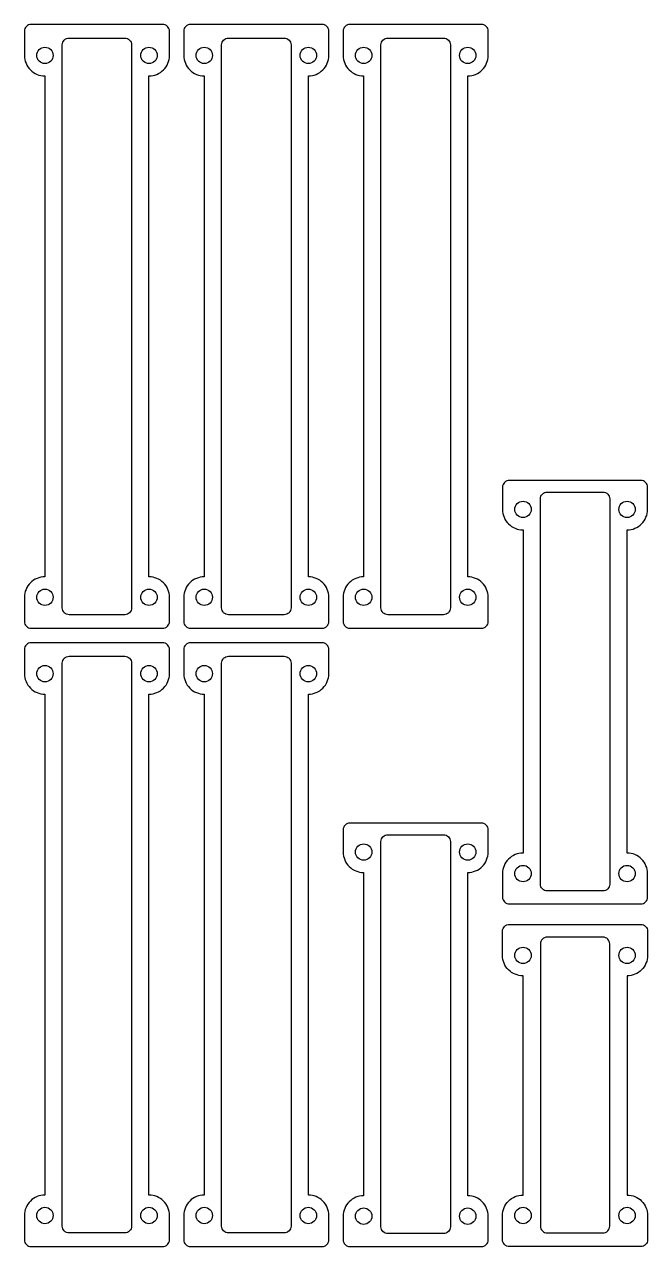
# Model space of a CAD drawing. Header units: inches. Extents: x 0 to 91, y 0 to 179.
import ezdxf

# ---------------------------------------------------------------- set-up
doc = ezdxf.new("R2010")
doc.units = ezdxf.units.IN
doc.header["$MEASUREMENT"] = 0
doc.layers.add('カバー', color=6, linetype='Continuous')

msp = doc.modelspace()

# ---------------------------------------------------------------- linework, layer by layer
at = {"layer": 'カバー'}
for points in [[(64.92, 134.79), (64.92, 171.48, 0.414214), (67.92, 174.48), (67.92, 178.02, 0.414214), (66.92, 179.02), (57.3, 179.02), (47.68, 179.02, 0.414214), (46.68, 178.02), (46.68, 174.48, 0.414214), (49.68, 171.48), (49.68, 134.79), (49.68, 98.11, 0.414214), (46.68, 95.11), (46.68, 91.56, 0.414214), (47.68, 90.56), (57.3, 90.56), (66.92, 90.56, 0.414214), (67.92, 91.56), (67.92, 95.11, 0.414214), (64.92, 98.11)], [(18.24, 134.79), (18.24, 171.48, 0.414214), (21.24, 174.48), (21.24, 178.02, 0.414214), (20.24, 179.02), (10.62, 179.02), (1, 179.02, 0.414214), (0, 178.02), (0, 174.48, 0.414214), (3, 171.48), (3, 134.79), (3, 98.11, 0.414214), (0, 95.11), (0, 91.56, 0.414214), (1, 90.56), (10.62, 90.56), (20.24, 90.56, 0.414214), (21.24, 91.56), (21.24, 95.11, 0.414214), (18.24, 98.11)], [(41.58, 134.79), (41.58, 171.48, 0.414214), (44.58, 174.48), (44.58, 178.02, 0.414214), (43.58, 179.02), (33.96, 179.02), (24.34, 179.02, 0.414214), (23.34, 178.02), (23.34, 174.48, 0.414214), (26.34, 171.48), (26.34, 134.79), (26.34, 98.11, 0.414214), (23.34, 95.11), (23.34, 91.56, 0.414214), (24.34, 90.56), (33.96, 90.56), (43.58, 90.56, 0.414214), (44.58, 91.56), (44.58, 95.11, 0.414214), (41.58, 98.11)], [(15.7, 134.79), (15.7, 93.56, -0.414214), (14.7, 92.56), (10.62, 92.56), (6.54, 92.56, -0.414214), (5.54, 93.56), (5.54, 134.79), (5.54, 176.02, -0.414214), (6.54, 177.02), (10.62, 177.02), (14.7, 177.02, -0.414214), (15.7, 176.02)], [(39.04, 134.79), (39.04, 93.56, -0.414214), (38.04, 92.56), (33.96, 92.56), (29.88, 92.56, -0.414214), (28.88, 93.56), (28.88, 134.79), (28.88, 176.02, -0.414214), (29.88, 177.02), (33.96, 177.02), (38.04, 177.02, -0.414214), (39.04, 176.02)], [(62.38, 134.79), (62.38, 93.56, -0.414214), (61.38, 92.56), (57.3, 92.56), (53.22, 92.56, -0.414214), (52.22, 93.56), (52.22, 134.79), (52.22, 176.02, -0.414214), (53.22, 177.02), (57.3, 177.02), (61.38, 177.02, -0.414214), (62.38, 176.02)], [(91.26, 107.98), (91.26, 111.23), (91.26, 111.23, 0.414214), (90.26, 112.23), (80.64, 112.23), (71.02, 112.23, 0.414214), (70.02, 111.23), (70.02, 107.98, 0.414214), (73.02, 104.98), (73.02, 94.32), (73.02, 57.64, 0.414214), (70.02, 54.64), (70.02, 51.19), (70.02, 51.19, 0.414214), (71.02, 50.19), (80.64, 50.19), (90.26, 50.19, 0.414214), (91.26, 51.19), (91.26, 54.64), (91.26, 54.64, 0.414214), (88.26, 57.64), (88.26, 94.32), (88.26, 104.98, 0.414214)], [(75.56, 109.52, -0.414214), (76.56, 110.52), (80.64, 110.52), (84.72, 110.52, -0.414214), (85.72, 109.52), (85.72, 94.32), (85.72, 53.09, -0.414214), (84.72, 52.09), (80.64, 52.09), (76.56, 52.09, -0.414214), (75.56, 53.09), (75.56, 94.32)], [(18.24, 44.23), (18.24, 80.92, 0.414214), (21.24, 83.92), (21.24, 87.46, 0.414214), (20.24, 88.46), (10.62, 88.46), (1, 88.46, 0.414214), (0, 87.46), (0, 83.92, 0.414214), (3, 80.92), (3, 44.23), (3, 7.55, 0.414214), (0, 4.55), (0, 1, 0.414214), (1, 0), (10.62, 0), (20.24, 0, 0.414214), (21.24, 1), (21.24, 4.55, 0.414214), (18.24, 7.55)], [(41.58, 44.23), (41.58, 80.92, 0.414214), (44.58, 83.92), (44.58, 87.46, 0.414214), (43.58, 88.46), (33.96, 88.46), (24.34, 88.46, 0.414214), (23.34, 87.46), (23.34, 83.92, 0.414214), (26.34, 80.92), (26.34, 44.23), (26.34, 7.55, 0.414214), (23.34, 4.55), (23.34, 1, 0.414214), (24.34, 0), (33.96, 0), (43.58, 0, 0.414214), (44.58, 1), (44.58, 4.55, 0.414214), (41.58, 7.55)], [(15.7, 44.23), (15.7, 3, -0.414214), (14.7, 2), (10.62, 2), (6.54, 2, -0.414214), (5.54, 3), (5.54, 44.23), (5.54, 85.46, -0.414214), (6.54, 86.46), (10.62, 86.46), (14.7, 86.46, -0.414214), (15.7, 85.46)], [(39.04, 44.23), (39.04, 3, -0.414214), (38.04, 2), (33.96, 2), (29.88, 2, -0.414214), (28.88, 3), (28.88, 44.23), (28.88, 85.46, -0.414214), (29.88, 86.46), (33.96, 86.46), (38.04, 86.46, -0.414214), (39.04, 85.46)], [(67.92, 57.79), (67.92, 61.04), (67.92, 61.04, 0.414214), (66.92, 62.04), (57.3, 62.04), (47.68, 62.04, 0.414214), (46.68, 61.04), (46.68, 57.79, 0.414214), (49.68, 54.79), (49.68, 44.13), (49.68, 7.45, 0.414214), (46.68, 4.45), (46.68, 1), (46.68, 1, 0.414214), (47.68, 0), (57.3, 0), (66.92, 0, 0.414214), (67.92, 1), (67.92, 4.45), (67.92, 4.45, 0.414214), (64.92, 7.45), (64.92, 44.13), (64.92, 54.79, 0.414214)], [(52.22, 59.33, -0.414214), (53.22, 60.33), (57.3, 60.33), (61.38, 60.33, -0.414214), (62.38, 59.33), (62.38, 44.13), (62.38, 2.9, -0.414214), (61.38, 1.9), (57.3, 1.9), (53.22, 1.9, -0.414214), (52.22, 2.9), (52.22, 44.13)], [(88.26, 7.55, -0.414214), (91.26, 4.55), (91.26, 1, -0.414214), (90.26, 0), (80.64, 0), (71.02, 0, -0.414214), (70.02, 1), (70.02, 4.55, -0.414214), (73.02, 7.55), (73.02, 39.65, -0.414214), (70.02, 42.65), (70.02, 46.19, -0.414214), (71.02, 47.19), (80.64, 47.19), (90.26, 47.19, -0.414214), (91.26, 46.19), (91.26, 42.65, -0.414214), (88.26, 39.65)], [(75.56, 36.28), (75.56, 3, 0.414214), (76.56, 2), (80.64, 2), (84.72, 2, 0.414214), (85.72, 3), (85.72, 11.04), (85.72, 44.32, 0.414214), (84.72, 45.32), (80.64, 45.32), (76.56, 45.32, 0.414214), (75.56, 44.32)]]:
    msp.add_lwpolyline(points, format="xyb", close=True, dxfattribs=at)
for centre in [(3, 174.48), (18.24, 174.48), (26.34, 174.48), (41.58, 174.48), (49.68, 174.48), (64.92, 174.48), (73.02, 107.98), (88.26, 107.98), (3, 95.11), (18.24, 95.11), (26.34, 95.11), (41.58, 95.11), (49.68, 95.11), (64.92, 95.11), (3, 83.92), (18.24, 83.92), (26.34, 83.92), (41.58, 83.92), (49.68, 57.79), (64.92, 57.79), (73.02, 54.64), (88.26, 54.64), (73.02, 42.65), (88.26, 42.65), (3, 4.55), (18.24, 4.55), (26.34, 4.55), (41.58, 4.55), (49.68, 4.45), (64.92, 4.45), (73.02, 4.55), (88.26, 4.55)]:
    msp.add_circle(centre, 1.2, dxfattribs=at)

doc.saveas('drawing.dxf')
